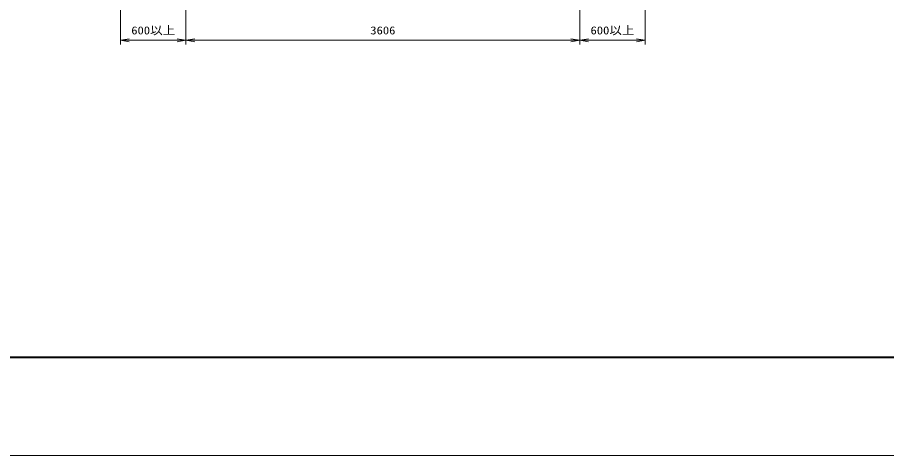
# Model space of a CAD drawing. Units: millimetres at full size; details may follow other scales. Extents: x 0 to 33600, y -55520 to -31760.
# Drawn here: x 15208 to 23169, y -55520 to -51509 of the extents above; entities that cross this region are included whole.
import ezdxf
from ezdxf.enums import TextEntityAlignment as Align

# ---------------------------------------------------------------- set-up
doc = ezdxf.new("R2010")
doc.units = ezdxf.units.MM
doc.header["$LTSCALE"] = 80.0044
for name, color, linetype, lineweight in [('Defpoints_5', 5, 'Continuous', 13), ('図枠', 1, 'Continuous', 40), ('寸法', 6, 'Continuous', 13)]:
    doc.layers.add(name, color=color, linetype=linetype, lineweight=lineweight)
doc.styles.add('ＭＳ ゴシック', font='')
doc.styles.get('ＭＳ ゴシック').set_extended_font_data('MS Gothic')

# ---------------------------------------------------------------- blocks, each defined once
blk = doc.blocks.new('open_arrow')
at = {"color": 0, "linetype": 'Continuous', "lineweight": -2}
blk.add_lwpolyline([(7.5, 1.25), (0, 0), (7.5, -1.25)], dxfattribs=at)

msp = doc.modelspace()

# ---------------------------------------------------------------- linework, layer by layer
at = {"layer": 'Defpoints_5'}
msp.add_lwpolyline([(0, -55520), (33600, -55520), (33600, -31760), (0, -31760)], close=True, dxfattribs=at)
at = {"layer": '図枠'}
msp.add_lwpolyline([(900, -54620), (32700, -54620), (32700, -32660), (900, -32660)], close=True, dxfattribs=at)
at = {"layer": '寸法'}
for p, q in [((16152, -50458), (16152, -51758)), ((20358, -50458), (20358, -51758)), ((20358, -50458), (20358, -51758)), ((20958, -50458), (20958, -51758)), ((16752, -50511), (16752, -51758)), ((16752, -50511), (16752, -51758)), ((16752, -51718), (16152, -51718)), ((16752, -51718), (20358, -51718)), ((20358, -51718), (20958, -51718))]:
    msp.add_line(p, q, dxfattribs=at)

# ---------------------------------------------------------------- block references
at = {"layer": '寸法', "xscale": 10.7, "yscale": 10.7}
for p in [(16152, -51718), (16752, -51718), (20358, -51718)]:
    msp.add_blockref('open_arrow', p, dxfattribs=at)
at = {"layer": '寸法', "xscale": 10.7, "yscale": 10.7, "rotation": 180}
for p in [(16752, -51718), (20358, -51718), (20958, -51718)]:
    msp.add_blockref('open_arrow', p, dxfattribs=at)

# ---------------------------------------------------------------- texts
at = {"layer": '寸法', "style": 'ＭＳ ゴシック', "width": 1.15}
for s, p in [('600以上', (16452, -51628)), ('600以上', (20658, -51628)), ('3606', (18555, -51628))]:
    msp.add_text(s, height=73.31, dxfattribs=at).set_placement(p, align=Align.MIDDLE_CENTER)

doc.saveas('drawing.dxf')
